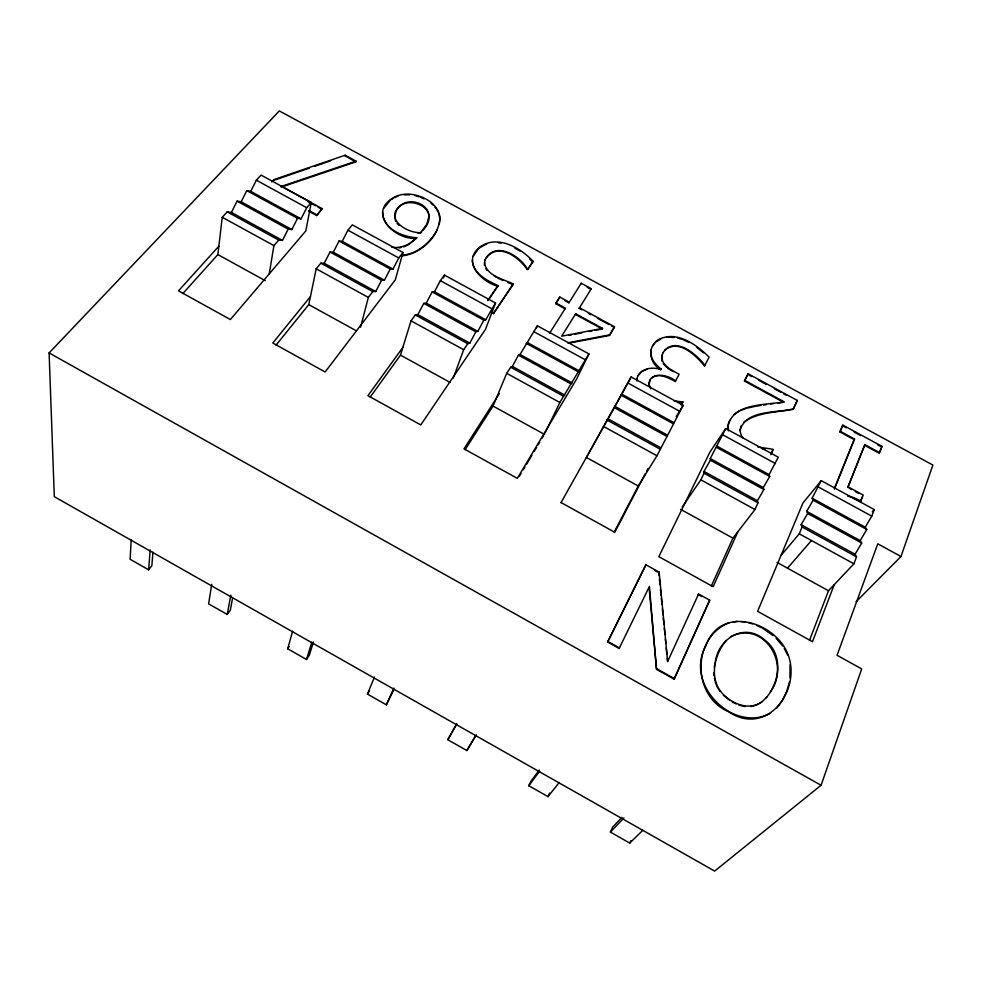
<?xml version="1.0" encoding="UTF-8"?>
<svg xmlns="http://www.w3.org/2000/svg" width="982" height="982" viewBox="0 0 982 982"><rect width="100%" height="100%" fill="white"/><g stroke="black" fill="none" stroke-linecap="round" stroke-linejoin="round"><path stroke-width="1.47" d="M713.963 675.628L713.975 672.842M648.758 385.128C649.274 370.742 667.92 374.584 675.604 380.906L675.248 381.495C668.325 377.8 658.296 372.264 651.25 378.426M131.183 539.683L130.127 559.298L148.613 569.806L151.866 565.62L152.946 552.166M148.613 569.806L150.148 549.92M636.901 380.979L637.097 378.487M439.298 224.35L439.838 218.618L438.782 213.389M727.539 428.729C730.657 402.485 764.941 405.529 784.152 401.798L744.847 380.464L744.454 381.053L783.734 402.375M789.958 677.776L790.019 664.875M662.138 355.14C660.174 365.23 672.032 370.153 679.127 374.277L675.248 381.495M182.812 293.581L217.869 254.571L222.239 217.268L227.223 211.854L231.433 212.419L282.472 240.394L288.192 229.125L291.838 229.543L297.534 218.335L301.057 218.839L306.728 207.718L311.269 202.464L261.052 175.078L256.339 180.209L250.754 191.343L246.777 190.594L241.167 201.801L237.079 201.138L231.433 212.419M651.275 349.322C649.151 357.374 655.19 364.506 661.156 369.072L660.861 369.625C651.962 366.249 639.208 368.569 636.766 379.101M211.719 584.278L208.626 603.881L227.259 614.462L230.328 610.166L232.562 598.222M356.061 161.146L281.404 186.396L281.282 187.108L355.901 161.846L356.061 161.146L345.124 155.217L273.671 179.694L271.658 181.915M269.24 273.892L273.917 245.623L278.716 240.074L282.472 240.394M673.529 423.868L683.177 405.333L631.131 376.941L586.401 457.477L638.239 486.004L656.958 455.758L673.529 423.868L620.906 395.108M714.27 667.171L715.08 662.715M227.259 614.462L230.831 595.117M311.269 202.464L305.807 230.942L230.365 319.543L178.503 290.844L218.851 246.187M308.778 211.228L316.695 215.549L322.157 208.626L281.404 186.396M322.157 208.626L316.695 215.549M276.151 345.026L308.778 304.616L316.192 268.81L320.832 263.176L324.22 263.286L375.725 291.519L381.593 280.251L384.416 280.214L390.247 269.019L392.984 269.08L398.778 257.959L402.988 252.497L352.329 224.866L347.935 230.205L342.215 241.339L339.036 241.032L333.291 252.227L330.013 252.018L324.22 263.286M345.124 155.217L344.977 155.917L355.901 161.846M739.9 430.325C746.639 409.187 776.136 413.434 793.517 408.782L797.286 400.411L748.124 373.761L744.454 381.053M741.128 425.906L740.023 431.037L741.422 435.91L743.214 438.082M485.047 259.727L484.359 265.41M360.59 327.153L368.348 297.423L372.804 291.654L375.725 291.519M313.43 642.007L309.391 655.055L306.507 659.474L287.726 648.807L292.587 631.23M402.988 252.497L395.28 279.895L325.128 371.982L272.787 343.025L310.447 296.564M408.144 244.948L416.712 237.742C402.35 236.895 382.698 228.843 382.649 212.051M789.491 681.839L786.582 691.635L782.138 700.89L776.688 708.157M306.507 659.474L311.822 642.142M370.214 397.096L400.484 355.116L411.016 320.832L415.312 314.964L417.866 314.608L469.838 343.099L475.853 331.855L477.841 331.351L483.819 320.169L485.734 319.776L495.542 302.984L444.429 275.095L440.366 280.668L434.498 291.777L432.141 291.924L426.249 303.107L423.794 303.352L417.866 314.608M443.508 277.931L444.429 275.095M821.075 785.256L861.705 668.926L837.057 655.289L877.773 543.819L900.96 556.512L932.9 465.063L279.33 110.917L49.1 352.931L54.305 496.671L714.663 871.083L821.075 785.256L49.1 352.931M715.35 661.23C719.315 637.379 745.657 622.134 765.211 640.424C783.513 654.208 779.892 681.913 766.291 697.662M729.724 420.222L728.325 424.163L728.337 430.84M453.23 378.131L463.664 349.715L467.751 343.712L469.838 343.099M809.475 640.399L828.501 590.759L853.923 563.803L856.525 556.843L855.077 554.253L801.14 524.695L807.67 513.488L806.676 511.327L813.157 500.194L812.126 498.169L821.234 480.652L874.25 509.56L871.771 516.151L865.252 527.211L866.775 529.507L860.207 540.628L861.693 543.058L855.077 554.253M488.373 300.001L498.046 285.652C487.182 280.459 473.103 273.855 472.317 260.181M650.035 379.973L649.09 384.527L650.722 388.811M495.542 302.984L485.538 329.265L420.775 424.924L367.943 395.685L402.853 347.407M834.221 584.695L812.482 641.688L757.613 611.332L802.994 502.919L821.234 480.652M513.328 283.958L493.369 313.639L513.328 283.958C503.079 279.048 486.078 275.733 484.396 262.304M852.904 498.034L860.502 501.606L862.343 496.843M882.008 446.368L879.602 452.641L864.958 444.699L847.797 487.465L864.504 445.251L879.123 453.193L882.008 446.368L842.851 425.12L839.843 431.871L854.107 439.617L854.561 439.052L840.285 431.307L839.843 431.871M860.502 501.606L863.264 495.112L848.264 486.925M497.8 286.302C481.953 281.957 461.773 262.525 479.081 247.624C496.585 233.949 520.19 247.489 533.079 261.31L527.665 269.584L527.187 268.54C518.926 254.915 494.4 240.369 484.813 260.39M527.665 269.584L533.079 261.31M834.467 488.324L854.107 439.617M834.356 489.171L854.561 439.052M393.966 689.364L386.38 704.843L367.452 694.09L374.449 677.077M840.285 431.307L842.851 425.12M781.009 555.431L799.262 533.827L802.085 526.99L801.14 524.695M663.402 352.096L661.794 355.742L661.978 361.216M465.161 449.633L493.025 406.069L506.724 373.344L510.665 367.231L512.358 366.409L518.435 355.165L520.055 354.453L537.35 325.791L588.93 353.925L576.594 379.064L517.318 478.344L463.995 448.835L499.372 393.61M536.197 328.504L537.35 325.791M621.987 817.331L612.596 827.163L610.399 832.073L629.769 843.084L630.849 840.604M565.141 308.827L555.702 303.684L559.826 297.055L569.229 302.174L568.946 302.812L564.92 300.615M559.826 297.055L555.702 303.684M386.38 704.843L393.856 688.075M711.324 586.082L732.94 538.148L754.974 509.523L757.969 502.809L757.429 500.734L763.886 489.527L763.296 487.575L710.256 458.557L725.747 428.557L778.272 457.207L769.066 474.637L769.704 476.442L763.296 487.575M649.176 588.476L656.528 669.356L674.106 679.176L709.704 600.162L698.595 594L698.19 594.527L701.885 596.577M674.106 679.176L709.704 600.162M737.887 531.716L713.153 586.72L658.812 556.659L709.949 452.015L725.747 428.557M743.914 422.051C758.079 412.133 776.627 412.342 793.1 409.359L797.286 400.411M580.927 283.884L581.209 283.246L591.299 288.72L591.004 289.346L587.224 287.296M771.496 452.677L773.079 449.535L772.478 449.204L757.785 446.945M770.76 454.691L773.079 449.535M667.33 658.529L667.625 661.537L698.595 594M575.673 313.761L575.391 314.4L602.224 328.995L602.531 328.369L575.673 313.761L561.704 336.163L602.531 328.369M581.749 309.772L579.159 308.36L579.441 307.722L614.523 326.785L609.441 335.463L568.774 343.197M770.404 691.758C791.075 664.139 763.665 619.814 730.461 636.778M544.973 433.148L559.863 402.485L588.93 353.925M682.146 507.142L700.841 479.83L704.033 473.238L703.984 471.434L710.367 460.227L710.256 458.557M667.625 661.537L659.155 572.15L645.886 564.797L607.637 642.032L619.151 648.464L649.421 586.426L656.528 669.356M539.29 770.035L531.164 780.936L528.782 785.723L548.005 796.635L549.76 793.026M744.847 380.464L748.124 373.761M607.637 642.032L645.886 564.797M609.441 335.463L614.523 326.785M664.924 349.985C678.967 338.643 695.833 355.545 704.499 365.955L709.127 357.153C696.594 344.719 676.868 330.148 658.664 339.502C646.672 346.45 649.335 363.573 660.812 369.674L661.156 369.072M614.18 532.109L638.239 486.004M645.26 473.815L614.781 532.281L560.943 502.489M646.659 471.115L648.071 468.414M681.312 405.05L682.969 401.969L673.836 400.816M456.421 724.397L447.804 739.728L466.867 750.555L475.595 735.653M617.715 401.564L631.131 376.941M560.992 502.661L616.978 402.89M473.054 256.474L478.848 248.286L487.035 243.72M447.804 739.728L456.839 723.783M519.429 476.184L520.988 473.57M523.332 469.654L524.891 467.039M526.45 464.425L531.913 455.267M534.245 451.339L536.589 447.424M538.148 444.809L539.707 442.195M542.052 438.267L543.611 435.652M466.867 750.555L476.393 734.867M367.452 694.09L369.514 690.702M682.306 401.613L681.95 402.203L682.969 401.969M704.499 365.955L704.867 365.365C696.631 353.999 674.462 335.304 663.059 352.698M676.205 416.699L683.177 405.333M579.159 308.36L591.299 288.72M549.478 333.389L565.423 308.188L555.984 303.057M568.946 302.812L581.209 283.246M383.827 208.282L390.259 200.279M437.162 229.923C429.907 242.947 417.117 254.129 401.736 255.234M423.205 230.107C447.105 203.384 390.038 188.839 395.586 221.343M287.726 648.807L289.199 646.61M487.759 300.59L498.046 285.652M659.155 572.15L659.082 575.697M619.151 648.464L619.532 647.96L608.005 641.516M652.502 346.253L655.055 342.767M726.238 640.399C714.442 654.577 708.869 677.641 721.844 692.887C731.48 703.677 749.119 711.361 762.069 701.664M528.782 785.723L539.584 771.263M548.005 796.635L559.286 782.433M787.503 568.185L811.463 540.517M872.286 511.72L874.25 509.56M638.226 375.419L641.897 371.405L647.42 369.195M421.744 231.912L420.419 233.335L417.583 232.82M610.399 832.073L623.951 817.957M856.12 601.721L900.96 556.512M629.769 843.084L642.768 830.306M486.372 257.628C498.635 242.358 518.643 257.038 526.929 269.191M766.758 697.195L761.602 702.13L756.459 705.064L750.764 706.549M416.712 237.742C410.427 244.444 401.073 248.741 391.793 247.194M656.148 341.883L660.947 338.888M733.677 414.772L739.483 410.844L746.836 408.217M391.327 199.616L393.487 198.266M770.784 713.079C733.002 733.628 684.233 684.123 705.825 645.972C720.223 604.519 775.412 621.336 788.018 654.503C801.803 690.506 766.647 737.445 728.386 711.655C691.402 695.551 691.991 637.257 729.307 622.674M403.639 246.899L407.014 245.439M273.561 180.406L309.269 168.168M314.977 166.204L330.688 160.815M398.913 247.967L401.27 247.439M748.247 407.911L755.244 406.352M568.713 335.39L571.622 334.837M574.531 334.285L581.823 332.886M589.102 331.499L592.023 330.946M594.932 330.382L602.224 328.995M567.559 342.865L609.748 334.837M733.284 622.011L737.261 621.348M756.631 406.143L760.817 405.48M763.603 405.05L766.402 404.609M401.552 255.909C420.64 254.056 438.623 237.325 440.046 217.943C438.524 203.446 422.984 195.369 409.825 194.166A28.65 20.413 18 0 0 394.739 196.916C366.151 211.965 394.236 240.185 416.515 238.417M770.575 403.958L773.497 403.602M777.891 403.074L782.273 402.546M666.692 337.219L674.474 337.415M677.592 401.982L680.489 402.129M741.385 621.631L745.51 621.925M762.523 448.897L765.162 449.253M498.402 242.738L501.225 243.131M847.65 496.106L853.383 497.506L860.981 501.065M738.82 705.076L744.933 706.561M748.345 622.711L752.593 623.889M414.92 195.578L418.835 196.731M677.187 337.808L681.508 339.183M508.038 282.669L513.07 284.608M420.136 197.124L424.028 198.904M732.265 702.056L736.193 703.873M756.496 625.436L761.467 627.744M682.944 339.637L688.996 342.497M497.813 278.041L502.944 280.471M749.057 375.063L751.721 376.511M758.362 380.108L766.328 384.428M774.295 388.749L780.936 392.346M783.587 393.794L786.238 395.23M842.396 425.685L846.312 427.808M854.144 432.055L860.662 435.591M877.626 444.797L880.24 446.209M527.187 268.54L527.923 268.933M588.243 313.295L590.833 314.706M597.326 318.229L609.012 324.588M611.614 325.999L614.204 327.411M849.049 488.152L851.554 489.515M855.297 491.565L859.041 493.602M307.562 201.445L315.443 205.741M318.07 207.177L320.697 208.614M256.339 180.209L306.728 207.718M347.935 230.205L398.778 257.959M440.366 280.668L491.663 308.667M533.631 331.572L585.395 359.829M627.744 382.943L679.986 411.47M722.715 434.793L775.436 463.565M818.571 487.109L871.771 516.151M308.913 210.529L316.842 214.849M490.926 311.54L493.615 313M250.754 191.343L301.057 218.839M342.215 241.339L392.984 269.08M434.498 291.777L485.734 319.776M527.629 342.669L579.319 370.926M621.594 394.04L673.762 422.542M716.43 445.865L769.066 474.637M812.126 498.169L865.252 527.211M246.777 190.594L297.534 218.335M339.036 241.032L390.247 269.019M432.141 291.924L483.819 320.169M526.094 343.27L578.238 371.785M716.59 447.411L769.704 476.442M813.157 500.194L866.775 529.507M241.167 201.801L291.838 229.543M333.291 252.227L384.416 280.214M426.249 303.107L477.841 331.351M520.055 354.453L572.125 382.943M614.72 406.266L667.269 435.026M806.676 511.327L860.207 540.628M237.079 201.138L288.192 229.125M330.013 252.018L381.593 280.251M423.794 303.352L475.853 331.855M518.435 355.165L570.972 383.925M613.959 407.444L666.987 436.474M710.367 460.227L763.886 489.527M807.67 513.488L861.693 543.058M512.358 366.409L564.822 395.157M607.735 418.676L660.677 447.694M703.984 471.434L757.429 500.734M227.223 211.854L278.716 240.074M320.832 263.176L372.804 291.654M415.312 314.964L467.751 343.712M510.665 367.231L563.594 396.249M606.901 419.989L660.321 449.277M704.033 473.238L757.969 502.809M802.085 526.99L856.525 556.843M222.239 217.268L273.917 245.623M316.192 268.81L368.348 297.423M411.016 320.832L463.664 349.715M506.724 373.344L559.863 402.485M603.329 426.335L656.958 455.758M700.841 479.83L754.974 509.523M799.262 533.827L853.923 563.803M217.869 254.571L265.238 280.656M308.778 304.616L356.564 330.934M400.484 355.116L450.051 382.403M493.025 406.069L544.396 434.339M680.636 509.351L732.94 538.148M777.032 562.416L828.501 590.759M654.798 570.481L657.449 571.954M656.921 668.865L674.524 678.697M514.519 247.869L519.92 251.085M667.711 368.262L673.1 371.687M762.707 628.32L773.092 635.575M494.192 275.905L496.524 277.44M729.872 700.461L723.366 695.244M696.95 347.542L703.431 352.857M431.049 203.323L432.964 204.98M776.075 638.263L782.654 645.96M529.863 259.223L532.821 261.961M397.035 223.466L399.073 225.357M663.231 363.708L666.815 367.354M434.645 206.723L436.094 208.54M718.431 689.082L719.929 691.218M485.869 268.675L487.011 270.394M784.237 648.439L787.552 654.982M436.818 209.448L438.132 212.075M715.203 682.048L717.695 688.014M714.454 678.194L714.957 680.759M659.376 578.705L659.978 584.732M660.432 589.249L661.033 595.276M661.328 598.284L661.929 604.311M662.384 608.828L662.973 614.855M663.28 617.862L663.881 623.889M664.323 628.406L664.924 634.433M665.379 638.951L665.833 643.468M666.275 647.985L666.876 654.012M394.555 197.603A28.638 20.413 18 0 1 398.078 196.167M404.314 194.927A28.638 20.413 18 0 1 409.641 194.853M429.06 215.868L426.814 224.264L420.615 232.66C405.394 233.213 382.293 216.776 402.792 203.974C412.28 198.204 428.189 204.182 429.06 215.868"/></g></svg>
